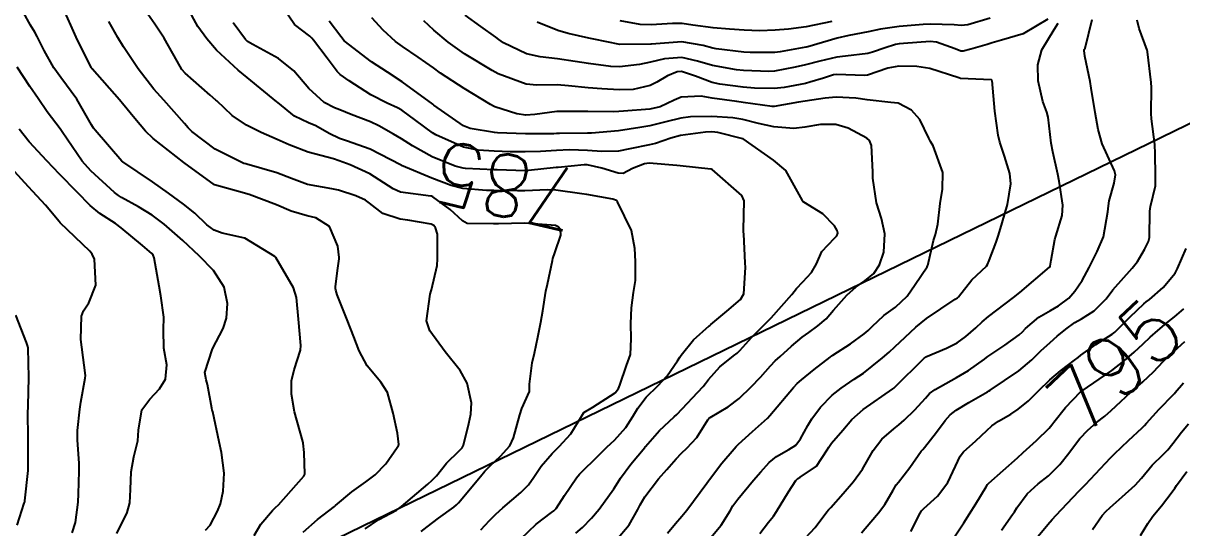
# Model space of a CAD drawing. Header units: metres. Extents: x 318500 to 325275, y 7408834 to 7428799.
# Drawn here: x 322029.2 to 322104, y 7423054.6 to 7423087.2 of the extents above; entities that cross this region are included whole.
import ezdxf
from ezdxf.enums import TextEntityAlignment as Align

# ---------------------------------------------------------------- set-up
doc = ezdxf.new("R2010")
doc.units = ezdxf.units.M
doc.header["$MEASUREMENT"] = 0
doc.linetypes.add('CONTINUO', pattern=[0])
for name, color, linetype in [('Cotas', 45, 'Continuous'), ('Curvas de Nivel 1m', 11, 'Continuous'), ('Curvas de Nivel 5m', 15, 'Continuous'), ('TEXTO', 45, 'Continuous'), ('Vias Primárias', 230, 'Continuous')]:
    doc.layers.add(name, color=color, linetype=linetype)
doc.styles.add('Style-STANDARD', font='STANDARD.shx')

msp = doc.modelspace()

# ---------------------------------------------------------------- linework, layer by layer
at = {"layer": 'Curvas de Nivel 1m', "flags": 128}
for points, elevation in [([(322047.294, 7423054.37), (322048.231, 7423055.182), (322049.319, 7423056.036), (322049.352, 7423056.057), (322049.39, 7423056.089), (322050.429, 7423056.979), (322051.336, 7423057.623), (322051.949, 7423058.061), (322052.623, 7423058.778), (322053.367, 7423059.831), (322053.451, 7423059.956), (322053.479, 7423060.038), (322053.381, 7423060.756), (322053.114, 7423062.044), (322052.743, 7423063.379), (322052.309, 7423064.057), (322051.436, 7423065.114), (322050.915, 7423066.075), (322050.563, 7423066.979), (322050.146, 7423068.083), (322049.496, 7423069.697), (322049.398, 7423069.99), (322049.387, 7423070.092), (322049.392, 7423070.201), (322049.518, 7423071.265), (322049.615, 7423072.003), (322049.617, 7423072.089), (322049.541, 7423072.819), (322049.001, 7423074.098), (322048.108, 7423074.655), (322047.567, 7423074.796), (322046.524, 7423075.09), (322045.574, 7423075.502), (322043.812, 7423076.168), (322043.581, 7423076.229), (322043.51, 7423076.242), (322041.589, 7423076.796), (322039.61, 7423078.23), (322037.633, 7423079.773), (322037.13, 7423080.258), (322036.455, 7423081.075), (322035.658, 7423082.034), (322035.545, 7423082.168), (322035.452, 7423082.283), (322033.69, 7423084.279), (322033.668, 7423084.31), (322033.632, 7423084.37), (322032.653, 7423086.321), (322031.777, 7423088.292)], 782), ([(322064.885, 7423054.297), (322065.302, 7423054.67), (322065.9, 7423055.282), (322066.385, 7423055.864), (322067.333, 7423057.163), (322067.601, 7423057.584), (322067.769, 7423057.846), (322068.434, 7423058.759), (322069.328, 7423059.83), (322069.343, 7423059.857), (322069.371, 7423059.888), (322070.267, 7423060.937), (322071.231, 7423061.803), (322071.402, 7423061.956), (322073.101, 7423063.775), (322073.241, 7423063.954), (322073.427, 7423064.221), (322074.164, 7423065.037), (322075.056, 7423065.754), (322075.283, 7423065.921), (322075.455, 7423066.084), (322076.241, 7423066.965), (322077.005, 7423067.727), (322077.485, 7423068.195), (322078.803, 7423069.7), (322079.103, 7423070.099), (322079.512, 7423070.522), (322080.086, 7423071.127), (322080.391, 7423071.687), (322080.737, 7423072.487), (322081.555, 7423073.348), (322081.721, 7423073.504), (322081.777, 7423073.667), (322081.737, 7423073.842), (322081.565, 7423074.139), (322080.805, 7423074.915), (322079.58, 7423075.663), (322079.543, 7423075.7), (322079.499, 7423075.783), (322078.42, 7423077.712), (322077.62, 7423078.38), (322075.672, 7423079.75), (322075.649, 7423079.759), (322074.033, 7423080.164), (322073.644, 7423080.208), (322073.236, 7423080.192), (322071.642, 7423079.978), (322071.009, 7423079.809), (322070.013, 7423079.445), (322069.633, 7423079.368), (322068.365, 7423079.107), (322067.626, 7423078.95), (322066.564, 7423078.928), (322065.627, 7423079.014), (322064.483, 7423079.042), (322063.626, 7423078.995), (322062.602, 7423078.944), (322061.625, 7423078.909), (322060.652, 7423078.917), (322059.625, 7423078.964), (322058.579, 7423079.022), (322057.628, 7423079.216), (322055.848, 7423080.008), (322055.641, 7423080.136), (322054.557, 7423080.934), (322053.656, 7423081.596), (322053.373, 7423081.76), (322052.72, 7423082.054), (322051.668, 7423082.604), (322050.274, 7423083.492), (322049.687, 7423083.904), (322049.499, 7423084.093), (322048.837, 7423084.969), (322047.975, 7423086.116), (322047.862, 7423086.259), (322047.723, 7423086.374), (322046.739, 7423087.144), (322046.063, 7423088.145)], 787), ([(322044.138, 7423054.162), (322044.572, 7423054.886), (322045.314, 7423055.764), (322045.511, 7423055.954), (322045.706, 7423056.144), (322047.339, 7423057.977), (322047.405, 7423058.119), (322047.361, 7423059.52), (322047.299, 7423060.121), (322047.276, 7423060.217), (322046.736, 7423062.13), (322046.55, 7423063.271), (322046.54, 7423064.133), (322046.717, 7423064.844), (322047.137, 7423066.125), (322047.157, 7423066.422), (322047.007, 7423068.127), (322046.874, 7423069.509), (322046.684, 7423070.132), (322045.529, 7423072.093), (322045.477, 7423072.151), (322043.548, 7423073.345), (322042.071, 7423073.674), (322041.555, 7423073.855), (322041.095, 7423074.207), (322040.311, 7423074.962), (322039.573, 7423075.543), (322038.615, 7423076.24), (322037.591, 7423076.99), (322035.664, 7423078.279), (322035.611, 7423078.324), (322033.884, 7423080.306), (322033.777, 7423080.444), (322033.644, 7423080.666), (322032.707, 7423082.32), (322031.681, 7423083.714), (322031.227, 7423084.337), (322030.595, 7423085.459), (322030.156, 7423086.353), (322030.003, 7423086.636), (322029.727, 7423087.103), (322029.276, 7423087.908)], 781), ([(322054.908, 7423054.404), (322055.3, 7423054.709), (322056.037, 7423055.275), (322057.008, 7423055.993), (322057.183, 7423056.13), (322057.323, 7423056.267), (322058.739, 7423057.969), (322059.012, 7423058.298), (322059.35, 7423058.647), (322060.034, 7423059.276), (322060.616, 7423059.941), (322060.866, 7423060.45), (322061.267, 7423061.932), (322061.404, 7423062.353), (322061.898, 7423063.442), (322061.905, 7423063.925), (322062.058, 7423065.307), (322062.22, 7423065.922), (322062.436, 7423066.949), (322062.63, 7423067.918), (322062.744, 7423068.661), (322062.947, 7423069.916), (322063.051, 7423070.37), (322063.371, 7423071.912), (322063.401, 7423072.043), (322063.537, 7423072.391), (322063.917, 7423073.542), (322063.884, 7423073.905), (322063.736, 7423074.082), (322063.562, 7423074.152), (322063.288, 7423074.188), (322061.564, 7423074.32), (322059.887, 7423074.279), (322059.563, 7423074.268), (322057.873, 7423074.296), (322057.565, 7423074.456), (322056.775, 7423075.2), (322055.653, 7423076.009), (322055.581, 7423076.045), (322055.535, 7423076.056), (322053.584, 7423076.314), (322053.098, 7423076.537), (322051.602, 7423077.504), (322050.337, 7423078.083), (322049.614, 7423078.344), (322049.247, 7423078.464), (322047.622, 7423078.902), (322046.39, 7423079.377), (322045.633, 7423079.711), (322044.585, 7423080.161), (322043.645, 7423080.631), (322042.727, 7423081.26), (322041.724, 7423082.199), (322041.661, 7423082.262), (322041.293, 7423082.578), (322039.686, 7423083.996), (322039.479, 7423084.232), (322039.168, 7423084.765), (322038.333, 7423086.244), (322037.729, 7423087.151), (322037.283, 7423087.804)], 784), ([(322070.795, 7423054.31), (322071.307, 7423054.935), (322071.714, 7423055.394), (322072.04, 7423055.789), (322073.338, 7423057.526), (322073.436, 7423057.672), (322073.502, 7423057.768), (322074.301, 7423058.815), (322075.087, 7423059.753), (322075.224, 7423059.9), (322075.374, 7423060.042), (322076.268, 7423060.856), (322077.231, 7423061.723), (322077.402, 7423061.898), (322078.918, 7423063.698), (322079.16, 7423063.958), (322079.428, 7423064.207), (322080.242, 7423064.878), (322081.278, 7423065.672), (322081.378, 7423065.744), (322081.452, 7423065.794), (322082.583, 7423066.533), (322083.473, 7423067.166), (322083.735, 7423067.379), (322083.992, 7423067.635), (322084.752, 7423068.363), (322085.493, 7423068.901), (322086.243, 7423069.609), (322086.754, 7423070.359), (322087.529, 7423071.501), (322087.568, 7423071.551), (322087.588, 7423071.589), (322087.954, 7423073.184), (322088.068, 7423073.582), (322088.229, 7423074.242), (322088.367, 7423075.578), (322088.526, 7423076.508), (322088.543, 7423077.576), (322087.919, 7423079.303), (322087.754, 7423079.588), (322087.712, 7423079.66), (322087.642, 7423079.794), (322087.058, 7423081.003), (322086.529, 7423081.607), (322085.667, 7423082.057), (322085.191, 7423082.101), (322083.669, 7423082.266), (322082.943, 7423082.379), (322081.672, 7423082.455), (322080.967, 7423082.384), (322079.667, 7423082.188), (322079.247, 7423082.123), (322077.662, 7423081.845), (322077.542, 7423081.841), (322075.665, 7423082.112), (322075.265, 7423082.158), (322073.669, 7423082.38), (322072.958, 7423082.5), (322071.67, 7423082.444), (322071.218, 7423082.255), (322070.317, 7423081.82), (322069.658, 7423081.668), (322067.954, 7423081.55), (322067.657, 7423081.523), (322067.304, 7423081.503), (322065.656, 7423081.513), (322065.298, 7423081.527), (322063.656, 7423081.52), (322062.241, 7423081.337), (322061.654, 7423081.292), (322061.084, 7423081.368), (322059.659, 7423081.827), (322059.563, 7423081.866), (322059.369, 7423081.964), (322057.675, 7423083.006), (322056.164, 7423084.005), (322055.695, 7423084.335), (322054.705, 7423085.025), (322053.715, 7423085.708), (322053.25, 7423086.047), (322052.448, 7423086.78), (322051.735, 7423087.575)], 789), ([(322095.324, 7423087.486), (322093.73, 7423086.537), (322092.32, 7423086.125), (322091.724, 7423085.949), (322091.415, 7423085.851), (322090.351, 7423085.554), (322089.862, 7423085.414), (322089.718, 7423085.423), (322089.345, 7423085.566), (322088.137, 7423085.996), (322087.724, 7423086.034), (322086.02, 7423085.913), (322085.723, 7423085.888), (322085.498, 7423085.847), (322084.821, 7423085.629), (322084.008, 7423085.345), (322083.714, 7423085.263), (322082.28, 7423085.092), (322081.71, 7423085.021), (322080.618, 7423084.775), (322079.702, 7423084.531), (322079.027, 7423084.38), (322077.696, 7423084.129), (322077.32, 7423084.101), (322075.696, 7423084.171), (322075.242, 7423084.212), (322073.701, 7423084.494), (322072.718, 7423084.777), (322071.708, 7423085.011), (322070.597, 7423084.926), (322069.703, 7423084.696), (322068.98, 7423084.558), (322067.698, 7423084.404), (322067.141, 7423084.416), (322065.701, 7423084.621), (322064.84, 7423084.756), (322063.705, 7423084.92), (322062.577, 7423085.052), (322061.71, 7423085.249), (322060.227, 7423085.952), (322059.922, 7423086.157), (322059.724, 7423086.311), (322058.764, 7423087.008), (322057.738, 7423087.747)], 791), ([(322091.597, 7423087.541), (322090.17, 7423087.121), (322089.735, 7423087.075), (322089.275, 7423087.106), (322087.736, 7423087.152), (322087.271, 7423087.133), (322085.734, 7423087.008), (322084.534, 7423086.83), (322083.73, 7423086.657), (322082.488, 7423086.419), (322081.726, 7423086.243), (322079.839, 7423085.698), (322079.745, 7423085.675), (322079.719, 7423085.665), (322078.061, 7423085.37), (322077.714, 7423085.335), (322076.122, 7423085.336), (322075.714, 7423085.358), (322073.935, 7423085.558), (322073.717, 7423085.599), (322073.083, 7423085.786), (322071.722, 7423086.011), (322069.765, 7423085.874), (322069.72, 7423085.868), (322067.72, 7423085.85), (322066.038, 7423086.192), (322065.724, 7423086.26), (322064.382, 7423086.555), (322063.728, 7423086.757), (322062.38, 7423087.277)], 792), ([(322081.399, 7423087.337), (322079.733, 7423086.989), (322078.599, 7423086.843), (322077.73, 7423086.762), (322076.716, 7423086.721), (322075.73, 7423086.763), (322074.793, 7423086.827), (322073.731, 7423086.912), (322072.423, 7423087.103), (322071.734, 7423087.2), (322071.124, 7423087.199), (322069.733, 7423087.106), (322069.032, 7423087.136), (322067.735, 7423087.377)], 793), ([(322079.386, 7423053.689), (322080.31, 7423054.675), (322081.07, 7423055.673), (322081.182, 7423055.811), (322081.324, 7423055.966), (322082.124, 7423056.873), (322082.792, 7423057.648), (322083.358, 7423058.444), (322084.056, 7423059.63), (322084.623, 7423060.38), (322085.391, 7423061.031), (322085.714, 7423061.288), (322086.057, 7423061.603), (322086.743, 7423062.263), (322087.422, 7423063.026), (322087.692, 7423063.32), (322088.051, 7423063.581), (322089.438, 7423064.349), (322090.2, 7423064.795), (322091.243, 7423065.542), (322091.358, 7423065.635), (322091.452, 7423065.706), (322092.543, 7423066.444), (322093.474, 7423067.114), (322093.683, 7423067.301), (322093.884, 7423067.504), (322094.742, 7423068.241), (322095.498, 7423068.676), (322096.011, 7423068.967), (322096.662, 7423069.468), (322097.06, 7423069.92), (322097.522, 7423070.619), (322097.986, 7423071.453), (322098.51, 7423072.481), (322098.903, 7423073.44), (322099.187, 7423075.047), (322099.22, 7423075.435), (322099.275, 7423075.744), (322099.602, 7423076.898), (322099.677, 7423077.429), (322099.614, 7423077.69), (322098.812, 7423079.442), (322098.556, 7423080.354), (322098.373, 7423081.449), (322098.113, 7423083.024), (322098.039, 7423083.455), (322097.714, 7423085.09), (322097.658, 7423085.461), (322097.669, 7423085.512), (322097.722, 7423085.611), (322098.179, 7423087.453)], 792), ([(322083.3, 7423054.321), (322083.896, 7423055.046), (322084.398, 7423055.624), (322084.799, 7423056.146), (322085.342, 7423057.085), (322085.54, 7423057.416), (322085.686, 7423057.607), (322086.415, 7423058.544), (322087.156, 7423059.592), (322087.258, 7423059.705), (322087.374, 7423059.827), (322088.147, 7423060.82), (322088.691, 7423061.571), (322089.02, 7423061.951), (322089.41, 7423062.251), (322090.23, 7423062.74), (322091.428, 7423063.428), (322091.499, 7423063.469), (322091.605, 7423063.537), (322093.443, 7423064.781), (322094.291, 7423065.497), (322094.875, 7423066.073), (322095.467, 7423066.617), (322095.929, 7423067.019), (322096.474, 7423067.47), (322097.058, 7423067.892), (322097.49, 7423068.142), (322098.299, 7423068.646), (322099.069, 7423069.437), (322099.516, 7423070.013), (322100.766, 7423071.411), (322101.104, 7423071.839), (322101.548, 7423072.605), (322101.816, 7423073.138), (322101.875, 7423073.397), (322101.889, 7423075.093), (322101.939, 7423075.397), (322102.267, 7423076.73), (322102.269, 7423077.393), (322102.23, 7423078.795), (322102.208, 7423079.394), (322102.012, 7423081.041), (322101.987, 7423081.397), (322102.006, 7423083.076), (322101.99, 7423083.397), (322101.754, 7423085.365), (322101.747, 7423085.4), (322101.721, 7423085.484), (322101.215, 7423086.888), (322101.089, 7423087.41)], 793), ([(322051.298, 7423054.579), (322052.178, 7423055.185), (322053.316, 7423055.788), (322053.47, 7423055.886), (322053.648, 7423056.035), (322055.335, 7423057.471), (322055.628, 7423057.717), (322055.89, 7423058.004), (322056.535, 7423058.815), (322057.365, 7423059.626), (322057.544, 7423059.811), (322057.641, 7423059.986), (322057.986, 7423061.386), (322058.112, 7423061.979), (322058.146, 7423062.717), (322057.873, 7423063.983), (322057.432, 7423064.793), (322056.466, 7423066), (322055.47, 7423067.367), (322055.246, 7423068.014), (322055.497, 7423069.724), (322055.564, 7423069.944), (322055.584, 7423070.009), (322055.942, 7423071.587), (322055.97, 7423072.006), (322055.966, 7423073.593), (322055.834, 7423074.007), (322055.716, 7423074.163), (322055.562, 7423074.247), (322054.044, 7423074.512), (322053.565, 7423074.578), (322052.447, 7423074.935), (322051.575, 7423075.596), (322051.312, 7423075.807), (322050.693, 7423076.079), (322049.585, 7423076.444), (322049.154, 7423076.529), (322047.59, 7423076.805), (322046.54, 7423077.192), (322045.601, 7423077.572), (322043.659, 7423078.119), (322043.609, 7423078.133), (322043.483, 7423078.172), (322041.623, 7423079.079), (322040.12, 7423080.223), (322039.883, 7423080.467), (322039.645, 7423080.747), (322038.321, 7423082.243), (322037.671, 7423082.97), (322036.658, 7423084.265), (322035.711, 7423085.687), (322035.342, 7423086.286), (322034.774, 7423087.338)], 783), ([(322061.346, 7423053.929), (322062.333, 7423054.891), (322063.316, 7423055.64), (322063.47, 7423055.756), (322063.611, 7423055.906), (322064.161, 7423056.73), (322064.925, 7423057.886), (322065.115, 7423058.112), (322065.347, 7423058.347), (322066.125, 7423059.102), (322066.874, 7423059.857), (322067.132, 7423060.095), (322067.377, 7423060.316), (322068.101, 7423061.131), (322068.56, 7423061.838), (322068.873, 7423062.368), (322069.413, 7423063.085), (322070.164, 7423063.819), (322070.779, 7423064.461), (322071.444, 7423065.429), (322071.583, 7423065.663), (322071.673, 7423065.797), (322072.471, 7423066.779), (322073.479, 7423067.68), (322073.531, 7423067.718), (322073.588, 7423067.769), (322074.611, 7423068.637), (322075.496, 7423069.385), (322075.725, 7423069.747), (322075.82, 7423071.452), (322075.81, 7423071.746), (322075.705, 7423073.601), (322075.689, 7423073.748), (322075.687, 7423073.873), (322075.729, 7423075.748), (322075.585, 7423076.109), (322073.666, 7423077.769), (322073.61, 7423077.799), (322073.581, 7423077.8), (322071.613, 7423078.009), (322071.391, 7423078.026), (322069.615, 7423078.176), (322069.305, 7423078.143), (322068.544, 7423077.841), (322067.926, 7423077.526), (322067.605, 7423077.544), (322066.554, 7423077.866), (322065.613, 7423078.074), (322065.409, 7423078.087), (322063.74, 7423077.908), (322063.623, 7423077.897), (322061.823, 7423077.712), (322061.607, 7423077.701), (322059.808, 7423077.756), (322059.607, 7423077.762), (322057.761, 7423077.834), (322057.608, 7423077.855), (322057.109, 7423077.995), (322055.619, 7423078.598), (322054.36, 7423079.299), (322053.636, 7423079.746), (322053.134, 7423080.048), (322052.18, 7423080.596), (322051.648, 7423080.844), (322050.403, 7423081.332), (322049.655, 7423081.623), (322049.322, 7423081.76), (322048.658, 7423082.105), (322047.673, 7423082.996), (322046.693, 7423084.135), (322045.702, 7423084.942), (322044.044, 7423085.838), (322043.718, 7423086.038), (322043.584, 7423086.172), (322042.791, 7423087.245)], 786), ([(322067.489, 7423053.848), (322068.311, 7423054.834), (322068.878, 7423055.834), (322069.026, 7423056.13), (322069.328, 7423056.644), (322070.217, 7423057.817), (322070.753, 7423058.405), (322071.359, 7423059.092), (322071.694, 7423059.466), (322072.036, 7423059.79), (322072.677, 7423060.484), (322073.398, 7423061.627), (322073.458, 7423061.71), (322073.536, 7423061.769), (322074.713, 7423062.45), (322075.412, 7423062.987), (322076.18, 7423063.739), (322076.78, 7423064.38), (322077.441, 7423065.103), (322077.744, 7423065.417), (322078.05, 7423065.711), (322078.786, 7423066.374), (322079.469, 7423066.945), (322079.9, 7423067.26), (322080.497, 7423067.68), (322081.014, 7423068.146), (322081.49, 7423068.694), (322082.358, 7423069.657), (322082.954, 7423070.203), (322083.514, 7423070.596), (322084.092, 7423071.064), (322084.473, 7423071.631), (322084.738, 7423072.432), (322084.812, 7423073.627), (322084.59, 7423074.61), (322084.27, 7423075.633), (322084.028, 7423077.211), (322084.025, 7423077.636), (322083.942, 7423079.33), (322083.812, 7423079.638), (322083.642, 7423079.802), (322082.437, 7423080.447), (322081.65, 7423080.673), (322080.65, 7423080.685), (322079.648, 7423080.514), (322078.935, 7423080.419), (322077.648, 7423080.523), (322076.669, 7423080.754), (322075.652, 7423081), (322075.004, 7423081.11), (322073.654, 7423081.208), (322072.272, 7423081.175), (322071.653, 7423081.089), (322070.681, 7423080.845), (322069.648, 7423080.597), (322069.001, 7423080.482), (322067.644, 7423080.27), (322065.898, 7423080.131), (322065.642, 7423080.128), (322063.838, 7423080.103), (322063.642, 7423080.095), (322063.467, 7423080.086), (322061.641, 7423080.071), (322059.835, 7423080.15), (322059.642, 7423080.171), (322058.078, 7423080.417), (322057.646, 7423080.593), (322055.732, 7423081.937), (322055.66, 7423081.992), (322053.681, 7423083.445), (322052.729, 7423084.054), (322051.7, 7423084.736), (322049.953, 7423086.088), (322049.723, 7423086.351), (322048.973, 7423087.342)], 788), ([(322076.752, 7423054.274), (322077.309, 7423055.007), (322077.62, 7423055.411), (322077.821, 7423055.712), (322078.594, 7423056.962), (322079.065, 7423057.694), (322079.198, 7423057.836), (322079.343, 7423057.92), (322080.4, 7423058.639), (322081.092, 7423059.673), (322081.188, 7423059.856), (322081.377, 7423060.114), (322082.097, 7423060.952), (322082.683, 7423061.651), (322083.407, 7423062.292), (322085.323, 7423063.621), (322085.378, 7423063.664), (322085.421, 7423063.7), (322087.348, 7423065.592), (322087.4, 7423065.642), (322087.451, 7423065.676), (322088.793, 7423066.237), (322089.465, 7423066.589), (322090.025, 7423067.001), (322090.675, 7423067.548), (322091.093, 7423067.935), (322091.487, 7423068.284), (322093.101, 7423069.516), (322093.513, 7423069.847), (322095.423, 7423071.482), (322095.466, 7423071.546), (322095.537, 7423071.929), (322095.776, 7423073.258), (322095.834, 7423073.477), (322096.244, 7423074.803), (322096.288, 7423075.473), (322096.046, 7423077.033), (322095.962, 7423077.476), (322095.632, 7423078.92), (322095.534, 7423079.482), (322095.329, 7423081.157), (322095.246, 7423081.486), (322095.001, 7423082.159), (322094.69, 7423083.495), (322094.675, 7423084.526), (322094.939, 7423085.492), (322095.733, 7423086.811), (322095.991, 7423087.224)], 791), ([(322035.29, 7423054.28), (322035.944, 7423055.637), (322036.133, 7423056.268), (322036.176, 7423057.114), (322036.205, 7423058.267), (322036.39, 7423059.229), (322036.647, 7423060.261), (322036.69, 7423060.951), (322036.904, 7423062.257), (322037.407, 7423062.957), (322038.037, 7423063.62), (322038.432, 7423064.24), (322038.51, 7423065.163), (322038.32, 7423066.241), (322038.29, 7423067.419), (322038.322, 7423068.242), (322038.122, 7423069.615), (322038.021, 7423070.245), (322037.698, 7423072.078), (322037.621, 7423072.249), (322037.532, 7423072.35), (322036.934, 7423072.864), (322035.556, 7423074.022), (322035.19, 7423074.286), (322034.196, 7423074.93), (322033.571, 7423075.453), (322032.728, 7423076.319), (322031.597, 7423077.486), (322030.771, 7423078.343), (322029.628, 7423079.563), (322028.993, 7423080.37)], 779), ([(322032.397, 7423054.319), (322032.624, 7423054.993), (322032.781, 7423056.315), (322032.807, 7423056.833), (322032.861, 7423058.315), (322032.846, 7423058.816), (322032.748, 7423060.316), (322032.759, 7423060.937), (322032.893, 7423062.315), (322032.953, 7423062.766), (322033.247, 7423064.312), (322033.254, 7423064.48), (322033.022, 7423066.314), (322032.966, 7423066.807), (322033.017, 7423068.315), (322033.139, 7423068.658), (322033.489, 7423069.174), (322033.932, 7423070.304), (322033.845, 7423071.986), (322033.701, 7423072.307), (322033.533, 7423072.507), (322031.639, 7423074.329), (322031.561, 7423074.421), (322030.695, 7423075.467), (322029.873, 7423076.356), (322029.585, 7423076.662), (322028.019, 7423078.384)], 778), ([(322086.482, 7423054.419), (322087.079, 7423055.592), (322087.172, 7423055.742), (322087.325, 7423055.893), (322088.211, 7423056.703), (322088.864, 7423057.567), (322089.361, 7423058.628), (322089.657, 7423059.268), (322089.885, 7423059.555), (322090.672, 7423060.255), (322091.391, 7423060.935), (322091.708, 7423061.222), (322092.142, 7423061.529), (322092.932, 7423061.992), (322093.412, 7423062.301), (322094.077, 7423062.843), (322094.716, 7423063.491), (322095.437, 7423064.191), (322096.137, 7423064.779), (322097.042, 7423065.464), (322097.27, 7423065.644), (322097.455, 7423065.797), (322098.423, 7423066.489), (322099.476, 7423067.159), (322099.631, 7423067.274), (322099.784, 7423067.425), (322100.631, 7423068.275), (322101.506, 7423069.111), (322101.664, 7423069.242), (322101.874, 7423069.396), (322102.745, 7423070.161), (322103.527, 7423071.082), (322103.69, 7423071.378), (322104.238, 7423072.681)], 794), ([(322028.85, 7423054.813), (322029.318, 7423056.235), (322029.345, 7423056.334), (322029.351, 7423056.36), (322029.354, 7423056.393), (322029.567, 7423058.357), (322029.577, 7423060.147), (322029.57, 7423060.357), (322029.554, 7423062.201), (322029.559, 7423062.358), (322029.569, 7423062.525), (322029.617, 7423064.357), (322029.559, 7423066.247), (322029.539, 7423066.359), (322029.454, 7423066.614), (322028.762, 7423068.371)], 777), ([(322092.323, 7423054.502), (322093.048, 7423055.513), (322093.163, 7423055.671), (322093.327, 7423055.944), (322093.988, 7423056.852), (322094.702, 7423057.49), (322095.355, 7423058.001), (322096.091, 7423058.744), (322096.667, 7423059.467), (322096.965, 7423059.876), (322097.384, 7423060.418), (322097.889, 7423060.956), (322098.466, 7423061.444), (322098.988, 7423061.855), (322099.412, 7423062.212), (322100.035, 7423062.807), (322100.669, 7423063.411), (322101.437, 7423064.081), (322102.127, 7423064.709), (322102.746, 7423065.387), (322103.095, 7423065.744), (322103.46, 7423066.056), (322104.161, 7423066.679)], 796), ([(322094.687, 7423054.101), (322095.311, 7423054.868), (322095.598, 7423055.195), (322095.854, 7423055.475), (322096.574, 7423056.225), (322097.344, 7423057.042), (322097.546, 7423057.258), (322097.74, 7423057.454), (322099.367, 7423059.17), (322099.62, 7423059.426), (322100.51, 7423060.286), (322101.396, 7423061.103), (322101.547, 7423061.25), (322101.683, 7423061.397), (322102.502, 7423062.301), (322103.428, 7423063.258), (322103.483, 7423063.325), (322103.532, 7423063.378), (322104.07, 7423064.004)], 797), ([(322098.202, 7423054.551), (322098.83, 7423055.437), (322099.052, 7423055.706), (322099.328, 7423055.966), (322100.112, 7423056.644), (322100.947, 7423057.406), (322101.355, 7423057.861), (322102.053, 7423058.703), (322102.745, 7423059.386), (322103.066, 7423059.692), (322103.381, 7423060.085), (322103.93, 7423060.834), (322104.394, 7423061.365)], 798), ([(322101.301, 7423054.164), (322101.772, 7423054.937), (322102.094, 7423055.392), (322102.645, 7423056.072), (322103.344, 7423056.967), (322103.511, 7423057.214), (322103.62, 7423057.376), (322104.284, 7423058.291)], 799)]:
    msp.add_lwpolyline(points, dxfattribs=dict(at, elevation=elevation))
at = {"layer": 'Curvas de Nivel 5m', "flags": 128}
for points, elevation in [([(322058.747, 7423054.519), (322059.307, 7423055.119), (322059.727, 7423055.541), (322060.174, 7423055.947), (322061.33, 7423056.932), (322061.831, 7423057.429), (322062.177, 7423057.922), (322062.648, 7423058.62), (322063.363, 7423059.455), (322063.588, 7423059.686), (322063.815, 7423059.903), (322064.563, 7423060.712), (322065.269, 7423061.882), (322065.402, 7423062.085), (322065.979, 7423062.445), (322067.415, 7423063.362), (322067.634, 7423063.632), (322067.725, 7423063.847), (322068.151, 7423065.131), (322068.399, 7423065.841), (322068.451, 7423066.854), (322068.429, 7423067.841), (322068.477, 7423068.854), (322068.606, 7423069.839), (322068.734, 7423070.615), (322068.725, 7423071.838), (322068.696, 7423072.685), (322068.482, 7423073.841), (322067.578, 7423075.685), (322067.498, 7423075.77), (322067.277, 7423075.855), (322065.584, 7423076.153), (322065.271, 7423076.199), (322063.588, 7423076.434), (322063.047, 7423076.456), (322061.587, 7423076.407), (322061.116, 7423076.408), (322059.587, 7423076.416), (322059.126, 7423076.428), (322057.589, 7423076.558), (322056.852, 7423076.736), (322055.598, 7423077.217), (322053.648, 7423078.039), (322053.61, 7423078.057), (322053.568, 7423078.083), (322051.625, 7423079.094), (322050.1, 7423079.619), (322049.635, 7423079.774), (322048.98, 7423080.1), (322048.122, 7423080.59), (322047.647, 7423080.791), (322046.739, 7423081.221), (322045.659, 7423082.092), (322045.593, 7423082.151), (322043.683, 7423083.707), (322043.101, 7423084.179), (322041.709, 7423085.488), (322041.078, 7423086.21), (322040.511, 7423087.001), (322039.85, 7423088.228)], 785), ([(322073.362, 7423053.769), (322074.247, 7423054.82), (322074.831, 7423055.755), (322075.012, 7423056.064), (322075.327, 7423056.498), (322076.33, 7423057.735), (322076.806, 7423058.27), (322077.357, 7423058.876), (322077.814, 7423059.262), (322078.619, 7423059.701), (322079.079, 7423059.99), (322079.38, 7423060.388), (322079.835, 7423061.244), (322080.092, 7423061.683), (322080.65, 7423062.435), (322081.415, 7423063.214), (322081.992, 7423063.661), (322082.838, 7423064.24), (322083.435, 7423064.642), (322084.001, 7423065.075), (322084.663, 7423065.628), (322085.083, 7423065.996), (322085.461, 7423066.338), (322086.117, 7423066.964), (322086.805, 7423067.6), (322087.486, 7423068.155), (322089.337, 7423069.401), (322089.499, 7423069.503), (322089.53, 7423069.529), (322089.556, 7423069.559), (322090.415, 7423070.652), (322091.354, 7423071.542), (322091.436, 7423071.636), (322091.535, 7423071.898), (322091.994, 7423073.093), (322092.139, 7423073.531), (322092.379, 7423074.338), (322092.713, 7423075.523), (322092.93, 7423076.85), (322092.868, 7423077.521), (322092.526, 7423078.627), (322092.224, 7423079.531), (322092.113, 7423080.001), (322091.904, 7423081.536), (322091.718, 7423083.511), (322091.709, 7423083.54), (322091.69, 7423083.558), (322091.666, 7423083.565), (322089.691, 7423083.656), (322089.57, 7423083.683), (322087.701, 7423084.305), (322086.877, 7423084.427), (322085.702, 7423084.449), (322085.005, 7423084.323), (322083.693, 7423083.865), (322083.494, 7423083.842), (322081.694, 7423083.905), (322081.488, 7423083.878), (322080.861, 7423083.682), (322079.972, 7423083.41), (322079.685, 7423083.338), (322078.321, 7423083.073), (322077.679, 7423082.996), (322076.4, 7423083.018), (322075.68, 7423083.096), (322074.163, 7423083.292), (322073.684, 7423083.392), (322072.588, 7423083.791), (322071.694, 7423084.092), (322071.416, 7423084.082), (322070.798, 7423083.813), (322070.102, 7423083.405), (322069.681, 7423083.208), (322068.569, 7423082.948), (322067.676, 7423082.917), (322066.562, 7423082.981), (322065.678, 7423083.05), (322064.402, 7423083.176), (322063.68, 7423083.241), (322062.373, 7423083.23), (322061.68, 7423083.277), (322059.884, 7423083.957), (322059.691, 7423084.056), (322059.488, 7423084.168), (322057.709, 7423085.253), (322056.649, 7423086.001), (322055.728, 7423086.763), (322055.083, 7423087.369)], 790), ([(322040.992, 7423054.507), (322041.299, 7423054.818), (322041.777, 7423055.729), (322041.962, 7423056.19), (322042.149, 7423057.009), (322042.207, 7423058.187), (322042.03, 7423059.52), (322041.891, 7423060.192), (322041.465, 7423062.133), (322041.448, 7423062.199), (322041.439, 7423062.238), (322041.402, 7423062.372), (322041.123, 7423063.91), (322041.05, 7423064.206), (322040.959, 7423064.675), (322041.45, 7423066.2), (322042.136, 7423067.524), (322042.356, 7423068.187), (322042.421, 7423069.118), (322042.206, 7423070.189), (322041.516, 7423071.257), (322040.601, 7423072.214), (322039.544, 7423073.189), (322038.333, 7423074.242), (322037.566, 7423074.82), (322036.682, 7423075.374), (322035.577, 7423075.969), (322035.386, 7423076.09), (322035.142, 7423076.287), (322033.601, 7423077.697), (322033.05, 7423078.316), (322031.762, 7423080.205), (322031.684, 7423080.33), (322031.641, 7423080.391), (322030.799, 7423081.491), (322030.207, 7423082.352), (322029.672, 7423083.127), (322028.864, 7423084.372)], 780), ([(322089.298, 7423054.063), (322089.901, 7423054.961), (322090.272, 7423055.546), (322090.677, 7423056.192), (322091.346, 7423057.303), (322091.435, 7423057.452), (322091.512, 7423057.538), (322093.367, 7423059.176), (322093.736, 7423059.505), (322094.582, 7423060.292), (322095.394, 7423061.082), (322095.578, 7423061.297), (322095.708, 7423061.477), (322096.459, 7423062.425), (322097.429, 7423063.426), (322097.445, 7423063.444), (322097.471, 7423063.459), (322099.444, 7423064.795), (322100.238, 7423065.418), (322100.879, 7423065.988), (322101.467, 7423066.535), (322101.919, 7423066.95), (322102.413, 7423067.391), (322102.996, 7423067.876), (322103.493, 7423068.263), (322104.08, 7423068.792)], 795)]:
    msp.add_lwpolyline(points, dxfattribs=dict(at, elevation=elevation))
at = {"layer": 'TEXTO', "linetype": 'CONTINUO'}
msp.add_polyline3d([(321905.325, 7422983.76, 0), (322123.588, 7423090.084, 0)], dxfattribs=at)
at = {"layer": 'Vias Primárias'}
for points in [[(323715.644, 7420145.548, 0), (323709.04, 7420132.939)], [(323831.088, 7420001.787, 0), (323833.844, 7420008.443, 0.220888)]]:
    msp.add_lwpolyline(points, format="xyb", dxfattribs=at)

# ---------------------------------------------------------------- texts
at = {"layer": 'Cotas', "style": 'Style-STANDARD'}
for s, rotation, p in [('785', 167.06159, (322060.368, 7423076.737, 785)), ('795', 43.6945, (322099.649, 7423065.15, 795))]:
    msp.add_text(s, height=4, rotation=rotation, dxfattribs=at).set_placement(p, align=Align.MIDDLE_CENTER)

doc.saveas('drawing.dxf')
